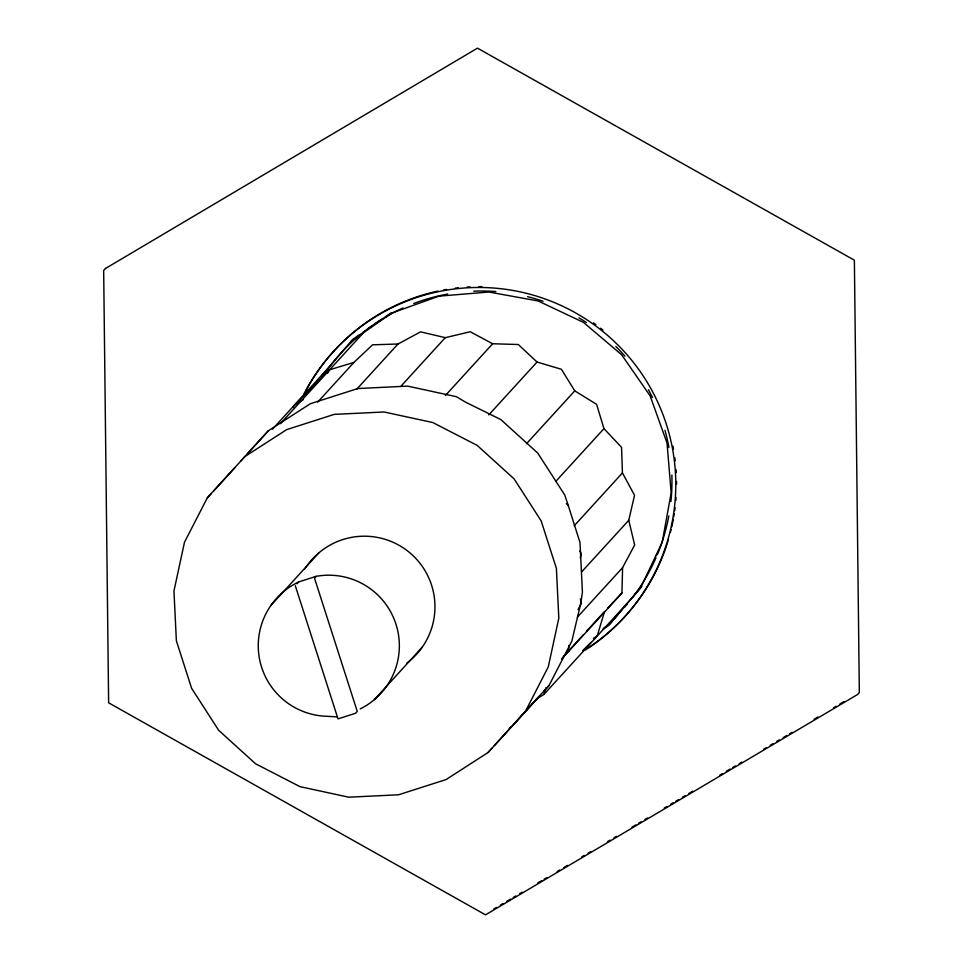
<?xml version="1.0" encoding="UTF-8"?>
<svg xmlns="http://www.w3.org/2000/svg" width="963" height="963" viewBox="0 0 963 963"><rect width="100%" height="100%" fill="white"/><g stroke="black" fill="none" stroke-linecap="round" stroke-linejoin="round"><path stroke-width="1.44" d="M561.501 658.969L568.664 651.349L568.82 645.379M568.664 651.349L621.929 593.003L622.604 567.616L634.665 544.974L628.755 520.285L634.545 495.283L622.435 472.953L621.556 447.314L603.957 428.643L596.603 404.328L574.767 390.858L561.381 369.274L537.041 362.04L518.287 344.513L492.635 343.755L470.257 331.754L445.279 337.664L420.566 331.85L397.972 344.02L356.767 389.16M580.316 557.794L581.279 553.629L579.858 551.005M536.271 699.186L543.926 694.431L545.973 687.606M594.099 639.191L597.18 636.086L604.547 611.505L586.455 631.319M544.119 690.892L549.054 685.463L571.866 641.105L580.833 603.031L582.422 592.353L579.991 542.518L568.29 505.563L564.751 495.018L537.739 453.067L500.784 419.531L465.466 402.113L456.414 396.696L407.65 386.127L357.827 388.534L310.315 403.75L268.376 430.75L207.31 497.859L184.499 542.217L173.954 590.969L176.373 640.804L191.613 688.304L218.637 730.255L255.58 763.791L299.95 786.627L348.714 797.195L398.538 794.788L446.05 779.573L487.988 752.572L491.937 748.251M578.053 609.615L581.399 603.32L580.364 598.962M293.113 407.493L294.57 404.966L329.623 369.756L353.927 362.413L372.597 344.814L397.972 344.02M327.372 373.391L329.623 369.756M508.873 729.641L510.45 727.077M321.112 376.485L352.554 339.554L359.428 334.787M622.435 609.29L610.277 623.627L603.404 628.394M624.313 607.087L627.118 603.777M633.618 596.085L641.743 586.515M487.988 752.572L549.054 685.463M515.53 722.394L539.196 696.321M240.834 460.928L244.783 456.606L286.721 429.606L334.221 414.379L384.056 411.983L432.82 422.552L477.179 445.388L514.134 478.912L541.146 520.863L556.397 568.375L558.817 618.21L548.26 666.962L525.449 711.32L521.513 715.641M247.238 453.91L268.376 430.75M207.31 497.859L211.258 493.538M213.714 490.853L234.864 467.681M272.469 429.185L330.104 366.036M280.377 423.696L365.158 330.827L362.87 332.416M317.754 402.053L353.927 362.413M401.065 386.103L445.279 337.664M445.4 395.504L492.635 343.755M270.808 605.546L318.789 552.918M296.977 583.807L298.674 581.953L316.201 576.331A70.564 70.54 42.4 0 1 360.21 708.937M316.201 576.331L314.516 578.185L357.249 711.404L355.564 713.258L338.025 718.88L295.28 585.66M488.795 414.884L537.041 362.04M526.532 443.69L574.767 390.858M555.711 481.488L603.957 428.643M374.426 699.583L422.408 646.943M574.201 525.798L622.435 472.953M581.52 572.022L628.755 520.285M577.379 617.151L622.604 567.616M563.343 656.646L583.446 634.629M655.683 556.012L657.464 554.074M494.392 745.567L539.027 696.61M543.926 694.431L632.727 597.156M607.617 608.243L621.929 593.003M582.759 650.579L591.005 642.297M368.721 328.347L372.296 325.879M374.667 324.23L381.805 319.295M385.369 316.827L391.315 312.71M350.773 341.504L391.917 313.011L439.032 296.135L488.915 292.03L538.173 300.974L583.434 322.364L621.629 354.733L650.145 395.889L667.034 443.016L671.163 492.9L662.231 542.145L640.864 587.406L608.508 625.577L602.778 629.549M593.364 638.457L597.18 636.086M294.57 404.966L303.453 399.452M493.838 908.988L496.427 907.459M500.291 905.16L502.879 903.631M506.755 901.332L510.631 899.045M513.207 897.516L515.795 895.987M519.671 893.688L522.247 892.159M537.751 882.975L541.627 880.688M544.203 879.159L546.791 877.618M557.12 871.503L559.708 869.974M563.584 867.675L567.448 865.388M581.664 856.974L584.24 855.445M588.116 853.146L590.704 851.617M607.484 841.674L610.073 840.145M613.949 837.846L616.525 836.317M632.029 827.145L635.905 824.846M638.481 823.317L641.069 821.788M644.945 819.489L647.521 817.96M664.314 808.017L666.902 806.488M670.766 804.189L673.354 802.66M675.942 801.132L678.518 799.603M682.394 797.304L684.982 795.775M688.858 793.488L692.722 791.189M719.843 775.131L722.431 773.602M726.307 771.303L730.183 769.004M732.759 767.475L735.347 765.946M739.223 763.647L741.799 762.118M763.755 749.118L766.343 747.589M770.219 745.29L772.795 743.761M776.672 741.474L779.26 739.945M783.136 737.646L787 735.347M789.588 733.818L792.176 732.289M814.12 719.289L817.996 716.99M833.501 707.817L836.077 706.288M839.953 703.989L843.829 701.69M336.93 716.869L323.014 716.063A70.564 70.54 42.4 0 1 298.674 581.953M566.34 503.589L568.302 505.659M304.85 568.904A70.564 70.54 42.4 0 1 412.333 554.989A70.564 70.54 42.4 0 1 406.711 663.23M667.154 543.722A196.958 196.873 42.4 0 1 588.754 647.497M305.885 390.797A196.958 196.873 42.4 0 1 437.936 291.079M443.666 289.935A196.958 196.873 42.4 0 1 446.555 289.418M455.318 288.13A196.958 196.873 42.4 0 1 458.256 287.793M467.103 287.022A196.958 196.873 42.4 0 1 470.064 286.866M478.912 286.637A196.958 196.873 42.4 0 1 481.861 286.649M593.509 322.942A196.958 196.873 42.4 0 1 595.892 324.663M600.611 328.227A196.958 196.873 42.4 0 1 602.934 330.056M672.968 446.218A196.958 196.873 42.4 0 1 673.498 449.095M674.858 457.834A196.958 196.873 42.4 0 1 675.219 460.771M676.05 469.619A196.958 196.873 42.4 0 1 676.243 472.568M676.544 481.428A196.958 196.873 42.4 0 1 676.556 484.377M676.062 497.522A196.958 196.873 42.4 0 1 675.833 500.447M675.063 507.766A196.958 196.873 42.4 0 1 674.678 510.703M674.256 513.628A196.958 196.873 42.4 0 1 673.775 516.553M673.257 519.466A196.958 196.873 42.4 0 1 671.777 526.725M671.115 529.602A196.958 196.873 42.4 0 1 670.404 532.467M668.442 539.545A196.958 196.873 42.4 0 1 667.588 542.338M303.754 394.252A196.958 196.873 42.4 0 1 611.18 338.591A196.958 196.873 42.4 0 1 585.504 649.953M618.619 613.575A190.385 190.313 42.4 0 1 615.513 616.729M323.52 375.293A190.385 190.313 42.4 0 1 361.944 333.294M365.362 330.598A190.385 190.313 42.4 0 1 403.003 307.979M413.741 303.514A190.385 190.313 42.4 0 1 447.663 294.064M473.784 291.187A190.385 190.313 42.4 0 1 495.837 291.56M527.568 296.676A190.385 190.313 42.4 0 1 543.096 301.25M578.932 317.814A190.385 190.313 42.4 0 1 586.407 322.509M615.887 346.499A190.385 190.313 42.4 0 1 624.939 356.166M648.412 389.702A190.385 190.313 42.4 0 1 652.481 397.538M664.976 430.305A190.385 190.313 42.4 0 1 668.924 447.494M671.861 475.084A190.385 190.313 42.4 0 1 670.91 501.494M668.828 515.903A190.385 190.313 42.4 0 1 657.669 553.845M655.959 557.854A190.385 190.313 42.4 0 1 632.92 596.928M627.467 603.753A190.385 190.313 42.4 0 1 624.602 607.087M105.533 268.448L103.667 270.483L108.626 702.809L485.521 914.85L857.467 694.552L859.333 692.517L854.374 260.191L477.479 48.15L105.533 268.448"/></g></svg>
